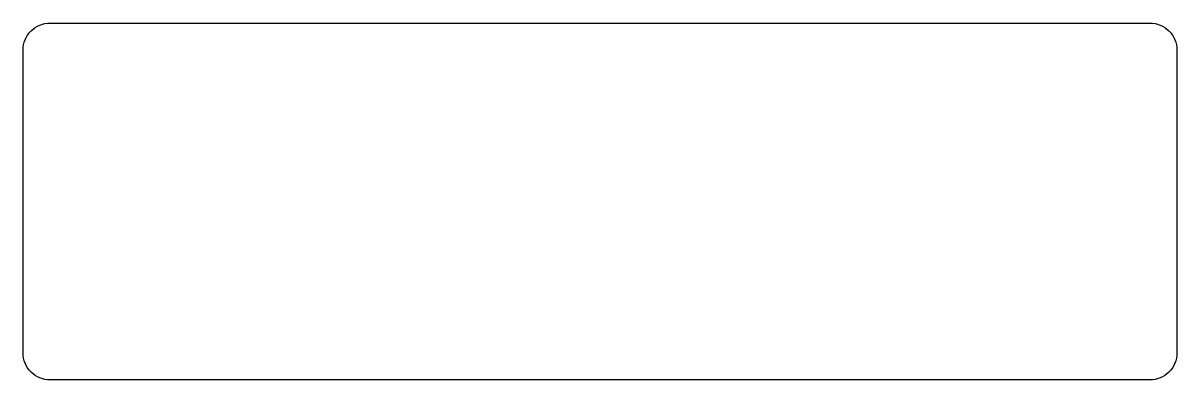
# Model space of a CAD drawing. Extents: x -83 to 82, y 0 to 51.
import ezdxf

# ---------------------------------------------------------------- set-up
doc = ezdxf.new("R2010")
doc.units = 0
doc.layers.get('0').update_dxf_attribs({"linetype": 'continuous'})

msp = doc.modelspace()

# ---------------------------------------------------------------- linework, layer by layer
at = {"color": 0}
msp.add_lwpolyline([(-78.61, 51.13), (78.61, 51.13, -0.414214), (82.5, 47.24), (82.5, 3.89, -0.414214), (78.61, 0), (-78.61, 0, -0.414214), (-82.5, 3.89), (-82.5, 47.24, -0.414214)], format="xyb", close=True, dxfattribs=at)

doc.saveas('drawing.dxf')
